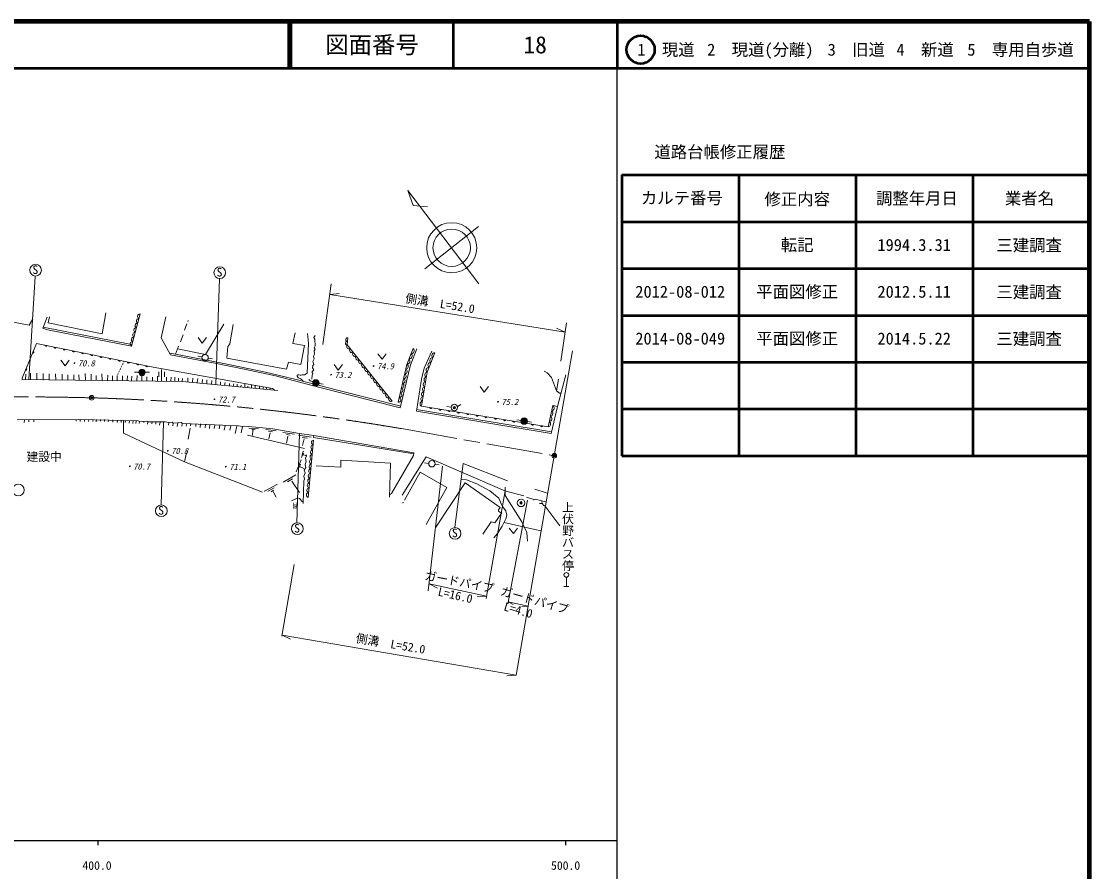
# Model space of a CAD drawing. Units: millimetres, scale not verified. Extents: x 40000 to 680000, y 20000 to 380000.
# Drawn here: x 451675 to 680000, y 198357 to 380000 of the extents above; entities that cross this region are included whole.
import ezdxf
from ezdxf.enums import TextEntityAlignment as Align

# ---------------------------------------------------------------- set-up
doc = ezdxf.new("R2010")
doc.units = ezdxf.units.MM
doc.header["$LTSCALE"] = 1000
doc.header["$PDMODE"] = 32
doc.header["$PDSIZE"] = 500
doc.linetypes.add('CHAIN', pattern=[18.5, 12, -1.5, 3.5, -1.5])
for name, color, linetype, lineweight in [('M-BGD', 7, 'Continuous', 13), ('M-BMK', 2, 'CHAIN', 13), ('M-BMK-SRVR', 3, 'Continuous', 13), ('M-STR-HTXT', 7, 'Continuous', 13), ('M-TTL', 2, 'Continuous', 140), ('M-TTL-BAND', 7, 'Continuous', 25), ('M-TTL-FRAM', 2, 'Continuous', 50), ('M-TTL-LINE', 7, 'Continuous', 50)]:
    doc.layers.add(name, color=color, linetype=linetype, lineweight=lineweight)
doc.layers.add('M-OTRS', color=6, linetype='Continuous')
doc.layers.add('M-TTL-TXT', color=7, linetype='Continuous')
doc.styles.add('@ＭＳ ゴシック', font='')
doc.styles.add('ＭＳ ゴシック', font='')
doc.styles.get('@ＭＳ ゴシック').set_extended_font_data('@MS Gothic')
doc.styles.get('ＭＳ ゴシック').set_extended_font_data('MS Gothic')

msp = doc.modelspace()

# ---------------------------------------------------------------- hatches: boundary and pattern name
at = {"layer": 'M-BGD'}
for points in [[(478132, 305005, -1), (476766, 305005, -0.41421), (477449, 305688, -0.41421)], [(513953, 302866, -0.41421), (514736, 303432, -0.41421), (515302, 302649, -0.41421), (514520, 302083, -0.41421)], [(559810, 294491, -1), (558462, 294711, -1)]]:
    msp.add_hatch(color=256, dxfattribs=at).paths.add_polyline_path(points)

# ---------------------------------------------------------------- linework, layer by layer
for p, q in [((549442, 323906), (534299, 343885)), ((534299, 343885), (535439, 340634)), ((535439, 340634), (538477, 340361)), ((537903, 327132), (549392, 336156)), ((454644, 325515), (453292, 303484)), ((494014, 325007), (493252, 302401)), ((469715, 317726), (468953, 313239)), ((477046, 317494), (475218, 310614)), ((446939, 316287), (453374, 315101)), ((453374, 315101), (454136, 316456)), ((457184, 316795), (456253, 314424)), ((457438, 315609), (457692, 316879)), ((468953, 313239), (457438, 315609)), ((482584, 316879), (481568, 312392)), ((487071, 315355), (486563, 314001)), ((487325, 316117), (487241, 315863)), ((496977, 315271), (496215, 311122)), ((456253, 314424), (457269, 314085)), ((456337, 314678), (475218, 310953)), ((457269, 314085), (475218, 310614)), ((486225, 313069), (485717, 311545)), ((509677, 311207), (510185, 313493)), ((512810, 313323), (513064, 311207)), ((514503, 312900), (514165, 312477)), ((481568, 312392), (483515, 308751)), ((485293, 310614), (484616, 308921)), ((489444, 312462), (490344, 311262)), ((490344, 311262), (491244, 312462)), ((495792, 310529), (495623, 308074)), ((496215, 311122), (495792, 310529)), ((512217, 310783), (509677, 311207)), ((511371, 306719), (512217, 310783)), ((513064, 311207), (512725, 304857)), ((514165, 312477), (514419, 312138)), ((514503, 310699), (514249, 310275)), ((514419, 312138), (514503, 310699)), ((489384, 308460), (490283, 308301)), ((514334, 309005), (514080, 308413)), ((514080, 308413), (514249, 307905)), ((514249, 310275), (514503, 309937)), ((514503, 309937), (514249, 309598)), ((514249, 309598), (514334, 309005)), ((527877, 309002), (528777, 307802)), ((528777, 307802), (529677, 309002)), ((460119, 307604), (461019, 306404)), ((461019, 306404), (461919, 307604)), ((473155, 306400), (473026, 306129)), ((473413, 306942), (473284, 306671)), ((473629, 307394), (473542, 307212)), ((479875, 306127), (505359, 301555)), ((491642, 308060), (492542, 307901)), ((495623, 308074), (508323, 305703)), ((508323, 305703), (508746, 307227)), ((508746, 307227), (511371, 306719)), ((513995, 306465), (513911, 305957)), ((513911, 305957), (514165, 305534)), ((514249, 307905), (513995, 307312)), ((513995, 307312), (514165, 306719)), ((514165, 306719), (513995, 306465)), ((518517, 306711), (519417, 305511)), ((519417, 305511), (520317, 306711)), ((451850, 303756), (451850, 303502)), ((452612, 304603), (452527, 303417)), ((453628, 304857), (453628, 303417)), ((454983, 304857), (454983, 303417)), ((456337, 304772), (456337, 303333)), ((457607, 304687), (457607, 303333)), ((458962, 304687), (459047, 303333)), ((460401, 304603), (460401, 303333)), ((461587, 304518), (461587, 303333)), ((462857, 304518), (462857, 303333)), ((463957, 304518), (464042, 303333)), ((465312, 304772), (465397, 303333)), ((466582, 304603), (466582, 303333)), ((467683, 304349), (467683, 303333)), ((468868, 304687), (468953, 303333)), ((470138, 304433), (470053, 303248)), ((471154, 304264), (471154, 303248)), ((472170, 304349), (472170, 303248)), ((472380, 304775), (472293, 304594)), ((472638, 305317), (472509, 305046)), ((472897, 305858), (472767, 305588)), ((473271, 304264), (473271, 303248)), ((474371, 304264), (474287, 303248)), ((475303, 304179), (475218, 303248)), ((475853, 305041), (476767, 305041)), ((476403, 304349), (476319, 303248)), ((477419, 304264), (477419, 303248)), ((478146, 305041), (479060, 305041)), ((478520, 304095), (478520, 303248)), ((479705, 304010), (479705, 303163)), ((480806, 304179), (480806, 303163)), ((481053, 304095), (481053, 305145)), ((481653, 304095), (481653, 305595)), ((481653, 304023), (481653, 303163)), ((482253, 304095), (482253, 305145)), ((482669, 304010), (482669, 303163)), ((483685, 304010), (483600, 303163)), ((484447, 304010), (484447, 303163)), ((485293, 303756), (485293, 303079)), ((487241, 303841), (487241, 303079)), ((488341, 303756), (488257, 302909)), ((512725, 304857), (512217, 304518)), ((514165, 305534), (513741, 305026)), ((513741, 305026), (513995, 304772)), ((513826, 304433), (513741, 303587)), ((513995, 304772), (513826, 304433)), ((563441, 305280), (564033, 304941)), ((564033, 304941), (564965, 303925)), ((564965, 303925), (566065, 301047)), ((566288, 297742), (568058, 304455)), ((451850, 303502), (486055, 303079)), ((486140, 303671), (486055, 303079)), ((486055, 303079), (506460, 301131)), ((489357, 303671), (489273, 302825)), ((490373, 303502), (490289, 302740)), ((491305, 303417), (491305, 302571)), ((492405, 303248), (492321, 302486)), ((494268, 302994), (494268, 302317)), ((495199, 302825), (495115, 302232)), ((496131, 302655), (496131, 302147)), ((497062, 302571), (496977, 302063)), ((497824, 302486), (497824, 301978)), ((498671, 302317), (498586, 301893)), ((499433, 302571), (499433, 301809)), ((500110, 302063), (500110, 301724)), ((500872, 302317), (500872, 301639)), ((501634, 302147), (501634, 301639)), ((502565, 301978), (502565, 301555)), ((503327, 301809), (503327, 301470)), ((504089, 301724), (504089, 301385)), ((504851, 301555), (504767, 301301)), ((505359, 301555), (505783, 301301)), ((516198, 302469), (515295, 302613)), ((549718, 302001), (550618, 300801)), ((550618, 300801), (551518, 302001)), ((566489, 303587), (566065, 301047)), ((566065, 301047), (566658, 300539)), ((566658, 300539), (567025, 300539)), ((565012, 292322), (536159, 297091)), ((537189, 297786), (564266, 293376)), ((543535, 297566), (542615, 297700)), ((545603, 298121), (544876, 297689)), ((564266, 293376), (565270, 297917)), ((450749, 294866), (464211, 294951)), ((452358, 294781), (452273, 294273)), ((453289, 294781), (453289, 294443)), ((454305, 294866), (454305, 294443)), ((463365, 294866), (463365, 294612)), ((464211, 294951), (464211, 294527)), ((464211, 294951), (476657, 294697)), ((465143, 294951), (465143, 294527)), ((466074, 294951), (465989, 294527)), ((467005, 294951), (466921, 294527)), ((467767, 294951), (467683, 294443)), ((468614, 294951), (468614, 294612)), ((469461, 294951), (469461, 294527)), ((470307, 294866), (470223, 294443)), ((471239, 294866), (471239, 294358)), ((472255, 294781), (472170, 294273)), ((473017, 294781), (473017, 294273)), ((473948, 294697), (473863, 294273)), ((474795, 294697), (474710, 294189)), ((475557, 294697), (475472, 294104)), ((476234, 294612), (476149, 294104)), ((476657, 294697), (476911, 294527)), ((476911, 294527), (478520, 294612)), ((478520, 294612), (478689, 294443)), ((557567, 294894), (558469, 294747)), ((476911, 294527), (476827, 294104)), ((477843, 294527), (477843, 294273)), ((478689, 294443), (478605, 293935)), ((478689, 294443), (482415, 294443)), ((479621, 294527), (479536, 294019)), ((480383, 294443), (480383, 293935)), ((481314, 294358), (481229, 293765)), ((482076, 294358), (481568, 276747)), ((482415, 294443), (483177, 294273)), ((483177, 294273), (483092, 293765)), ((483177, 294273), (483939, 294358)), ((483939, 294358), (484108, 294189)), ((484108, 294189), (484023, 293596)), ((484108, 294189), (485886, 294273)), ((485124, 294189), (484955, 293427)), ((485886, 294273), (486055, 294104)), ((486055, 294104), (485971, 293511)), ((486055, 294104), (498078, 293596)), ((487071, 294104), (486902, 293511)), ((487749, 293088), (487325, 290717)), ((487918, 294104), (487833, 293596)), ((488934, 294019), (488934, 293427)), ((489950, 294019), (489865, 293257)), ((491051, 293850), (490966, 293173)), ((491982, 293850), (491897, 293003)), ((492998, 293765), (492913, 293003)), ((494099, 293765), (493929, 292919)), ((495199, 293681), (495030, 292665)), ((496469, 293596), (496215, 292665)), ((497739, 293511), (497401, 291987)), ((498078, 293596), (498925, 293427)), ((498925, 293427), (498671, 292072)), ((498925, 293427), (499263, 293511)), ((499263, 293511), (501803, 293342)), ((500283, 293082), (502384, 292957)), ((500902, 292853), (501650, 292827)), ((501803, 293342), (505444, 292919)), ((503921, 292775), (506156, 292529)), ((504482, 292400), (505348, 292318)), ((559831, 294524), (560733, 294378)), ((512192, 288764), (500010, 291590)), ((504822, 292131), (504599, 290785)), ((507572, 292201), (510088, 291827)), ((508309, 291757), (509140, 291605)), ((508648, 291371), (508368, 289884)), ((511117, 291987), (510524, 272853)), ((510883, 291581), (513633, 291148)), ((511691, 291101), (512861, 290926)), ((512147, 290844), (511796, 289369)), ((514120, 290533), (512941, 278316)), ((486987, 287839), (486563, 285891)), ((535585, 287839), (535501, 287246)), ((510413, 283789), (511443, 286305)), ((512003, 287656), (511831, 287229)), ((512038, 287414), (512403, 287255)), ((512556, 285976), (512302, 285299)), ((512641, 287161), (512387, 286653)), ((512387, 286653), (512556, 285976)), ((512471, 287415), (512641, 287161)), ((519922, 284791), (519922, 286230)), ((519922, 286230), (530590, 285637)), ((530590, 285637), (530336, 278356)), ((535501, 287246), (530759, 279118)), ((533045, 278779), (538210, 286992)), ((538720, 285562), (537815, 285691)), ((538210, 286992), (554974, 279711)), ((546084, 285553), (544306, 271921)), ((555567, 281827), (546084, 285553)), ((511365, 285398), (511022, 284715)), ((512302, 283521), (512048, 282843)), ((512471, 284706), (512133, 284113)), ((512133, 284113), (512302, 283521)), ((512302, 285299), (512471, 284706)), ((514673, 285045), (519922, 284791)), ((533553, 277679), (536940, 283690)), ((536940, 283690), (542613, 280388)), ((540990, 285235), (540085, 285365)), ((508576, 281647), (509653, 282303)), ((509454, 281799), (511104, 279330)), ((512048, 281827), (511879, 277001)), ((512048, 282843), (512217, 282166)), ((512217, 282166), (512048, 281827)), ((540242, 271921), (546507, 281404)), ((546507, 281404), (554043, 276155)), ((505064, 279506), (505553, 279880)), ((505460, 279599), (506154, 278371)), ((530759, 279118), (530336, 278864)), ((542613, 280388), (538210, 272514)), ((554974, 279711), (559038, 278610)), ((555059, 280473), (555059, 278695)), ((555059, 278695), (558615, 273107)), ((561409, 280049), (564033, 279203)), ((510778, 278187), (509423, 277594)), ((511117, 278102), (510778, 278187)), ((511794, 277340), (511117, 278102)), ((533299, 277255), (533215, 277086)), ((559631, 278356), (561239, 277848)), ((561239, 277848), (561578, 277933)), ((561239, 277848), (561239, 277679)), ((561578, 277933), (563695, 277340)), ((562425, 277001), (563017, 277001)), ((562933, 277425), (563017, 277001)), ((563017, 277001), (563356, 276578)), ((563356, 276578), (563525, 276493)), ((563525, 276493), (566743, 272260)), ((554297, 274969), (552857, 272853)), ((554043, 276155), (553619, 275647)), ((553619, 275647), (553619, 275393)), ((553619, 275393), (554297, 274969)), ((554297, 274969), (554381, 274800)), ((552095, 273107), (550317, 270482)), ((552857, 272853), (552095, 273107)), ((555937, 271767), (556837, 270567)), ((556837, 270567), (557737, 271767)), ((558615, 273107), (559715, 270821)), ((559715, 270821), (559885, 268958)), ((568153, 259255), (568153, 261255)), ((567653, 259255), (568653, 259255))]:
    msp.add_line(p, q, dxfattribs=at)
for points in [[(485077, 310073), (491049, 308822), (494972, 315320)], [(451850, 303756), (454931, 311188), (479875, 306127)], [(521425, 312408), (521302, 310863), (530927, 298839)], [(532747, 297796), (519504, 301151), (510394, 303503), (503888, 305071), (494628, 306967), (484616, 308921), (483328, 309102)], [(483515, 308751), (493048, 306949), (499649, 305598), (505962, 304258), (515432, 301818), (532660, 297435)], [(532243, 298628), (534086, 306716), (535438, 310104)], [(532660, 297435), (534872, 306650), (536171, 310020)], [(539401, 309546), (537786, 305878), (537224, 303561), (536099, 296725), (564925, 291949), (566288, 297742), (565270, 297917)], [(540019, 309209), (538383, 305035), (537189, 297786)], [(503243, 279457), (486563, 285891), (473535, 292046), (473522, 294761)], [(501219, 292738), (501167, 292655), (501058, 291532)], [(505444, 292919), (511117, 291987), (514166, 291497), (535585, 287839)], [(535552, 287603), (514123, 291081), (514166, 291497)], [(511993, 288176), (511935, 288087), (511535, 286829)], [(511240, 284857), (511292, 284829), (512083, 284496)], [(503587, 279605), (503660, 279662), (506411, 281108)], [(507617, 281577), (507757, 281624), (510320, 283122)], [(545635, 282108), (546822, 282072), (549014, 281183), (551799, 279702), (553754, 278162), (554274, 276799), (554474, 276375), (555248, 275404), (555406, 274535), (555248, 273719), (554405, 272165), (553450, 270581), (552668, 269638)], [(504357, 279625), (504435, 279636), (505725, 280322)], [(554840, 272967), (561409, 271428), (562789, 271132)]]:
    msp.add_lwpolyline(points, dxfattribs=at)
for centre, radius in [((543653, 331643), 5351), ((543653, 331643), 4000), ((454714, 326849), 1250), ((494080, 326316), 1250), ((490949, 308146), 683), ((477449, 305005), 683), ((514628, 302758), 683), ((544215, 297507), 683), ((559136, 294601), 683), ((539415, 285498), 683), ((451026, 279885), 1250), ((481595, 275441), 1250), ((558471, 277127), 796), ((510653, 271620), 1250), ((544372, 270613), 1250), ((568153, 261755), 500)]:
    msp.add_circle(centre, radius, dxfattribs=at)
for centre, radius, start, end in [((477034, 316971), 523, 88.74124, 241.50656), ((476512, 315005), 523, 88.74124, 241.50656), ((476773, 315988), 523, 88.74124, 241.50656), ((475990, 313040), 523, 88.74124, 241.50656), ((476251, 314022), 523, 88.74124, 241.50656), ((456946, 310836), 256, 181.21051, 335.84974), ((475468, 311074), 523, 88.74124, 241.50656), ((475729, 312057), 523, 88.74124, 241.50656), ((521320, 311250), 388, 83.61724, 267.28667), ((521382, 312022), 388, 83.61724, 267.28667), ((521724, 310543), 530, 142.82881, 294.52268), ((454096, 309320), 256, 260.16598, 54.80521), ((458906, 310439), 256, 181.21051, 335.84974), ((460866, 310041), 256, 181.21051, 335.84974), ((462826, 309643), 256, 181.21051, 335.84974), ((464786, 309246), 256, 181.21051, 335.84974), ((466746, 308848), 256, 181.21051, 335.84974), ((468706, 308450), 256, 181.21051, 335.84974), ((522366, 309741), 530, 142.82881, 294.52268), ((523007, 308940), 530, 142.82881, 294.52268), ((523649, 308138), 530, 142.82881, 294.52268), ((534519, 308507), 662, 271.56048, 44.93911), ((534969, 309636), 662, 271.56048, 44.93911), ((539994, 308617), 592, 87.54265, 229.62527), ((453330, 307473), 256, 260.16598, 54.80521), ((470666, 308052), 256, 181.21051, 335.84974), ((472627, 307655), 256, 181.21051, 335.84974), ((474587, 307257), 256, 181.21051, 335.84974), ((476547, 306859), 256, 181.21051, 335.84974), ((478507, 306462), 256, 181.21051, 335.84974), ((524291, 307337), 530, 142.82881, 294.52268), ((524932, 306535), 530, 142.82881, 294.52268), ((525574, 305733), 530, 142.82881, 294.52268), ((533839, 306241), 536, 271.85843, 62.46586), ((534068, 307378), 662, 271.56048, 44.93911), ((538766, 305487), 592, 87.54265, 229.62527), ((539176, 306530), 592, 87.54265, 229.62527), ((539585, 307573), 592, 87.54265, 229.62527), ((452564, 305625), 256, 260.16598, 54.80521), ((526216, 304932), 530, 142.82881, 294.52268), ((526857, 304130), 530, 142.82881, 294.52268), ((533147, 303208), 536, 271.85843, 62.46586), ((533378, 304219), 536, 271.85843, 62.46586), ((533608, 305230), 536, 271.85843, 62.46586), ((538269, 303458), 544, 96.0206, 245.27979), ((538440, 304494), 544, 96.0206, 245.27979), ((513968, 304000), 958, 210.45298, 308.02194), ((527499, 303329), 530, 142.82881, 294.52268), ((528140, 302527), 530, 142.82881, 294.52268), ((528782, 301725), 530, 142.82881, 294.52268), ((532687, 301186), 536, 271.85843, 62.46586), ((532917, 302197), 536, 271.85843, 62.46586), ((537928, 301387), 544, 96.0206, 245.27979), ((538099, 302423), 544, 96.0206, 245.27979), ((529424, 300924), 530, 142.82881, 294.52268), ((530065, 300122), 530, 142.82881, 294.52268), ((530707, 299321), 530, 142.82881, 294.52268), ((532226, 299164), 536, 271.85843, 62.46586), ((532456, 300175), 536, 271.85843, 62.46586), ((537587, 299316), 544, 96.0206, 245.27979), ((537758, 300351), 544, 96.0206, 245.27979), ((537417, 298280), 544, 96.0206, 245.27979), ((539172, 297520), 256, 183.42996, 338.0692), ((541146, 297198), 256, 183.42996, 338.0692), ((543120, 296877), 256, 183.42996, 338.0692), ((564927, 297398), 622, 278.48426, 56.59461), ((545094, 296555), 256, 183.42996, 338.0692), ((547068, 296234), 256, 183.42996, 338.0692), ((549042, 295912), 256, 183.42996, 338.0692), ((551016, 295591), 256, 183.42996, 338.0692), ((552990, 295269), 256, 183.42996, 338.0692), ((554964, 294948), 256, 183.42996, 338.0692), ((556938, 294626), 256, 183.42996, 338.0692), ((564425, 295127), 622, 278.48426, 56.59461), ((564676, 296262), 622, 278.48426, 56.59461), ((558912, 294305), 256, 183.42996, 338.0692), ((560886, 293983), 256, 183.42996, 338.0692), ((562860, 293662), 256, 183.42996, 338.0692), ((564174, 293991), 622, 278.48426, 56.59461), ((514197, 290012), 527, 98.42933, 250.55309), ((514000, 287976), 527, 98.42933, 250.55309), ((514099, 288994), 527, 98.42933, 250.55309), ((513706, 284921), 527, 98.42933, 250.55309), ((513804, 285939), 527, 98.42933, 250.55309), ((513902, 286957), 527, 98.42933, 250.55309), ((513509, 282885), 527, 98.42933, 250.55309), ((513608, 283903), 527, 98.42933, 250.55309), ((513313, 280849), 527, 98.42933, 250.55309), ((513411, 281867), 527, 98.42933, 250.55309), ((513117, 278813), 527, 98.42933, 250.55309), ((513215, 279831), 527, 98.42933, 250.55309)]:
    msp.add_arc(centre, radius, start, end, dxfattribs=at)
msp.add_open_spline([(512217, 304518), (511864, 304475), (511769, 304464), (511480, 304439), (511156, 304412), (510760, 304622), (510649, 304393), (510594, 304279), (510646, 304113), (510755, 303995), (510956, 303774), (511187, 303805), (511422, 303620), (511640, 303449), (511717, 303358), (511917, 303110)], degree=3, knots=[0, 0, 0, 0, 1, 1, 1, 2, 2, 2, 3, 3, 3, 4, 4, 4, 5, 5, 5, 5], dxfattribs=at)
for p in [(544226, 297498), (558491, 277144)]:
    msp.add_point(p, dxfattribs=at)
at = {"layer": 'M-BMK'}
msp.add_line((532957, 292990), (565576, 287213), dxfattribs=at)
for centre, radius, start, end in [((442467, -824365), 1124210, 88.76462, 90.15676), ((452188, -182378), 482181, 80.35711, 88.27485)]:
    msp.add_arc(centre, radius, start, end, dxfattribs=at)
at = {"layer": 'M-BMK-SRVR'}
for p, q in [((565576, 287213), (569462, 309637)), ((557456, 240360), (565576, 287213))]:
    msp.add_line(p, q, dxfattribs=at)
for centre in [(466704, 299584), (565576, 287213)]:
    msp.add_circle(centre, 500, dxfattribs=at)
for p in [(466704, 299584), (565576, 287213)]:
    msp.add_point(p, dxfattribs=at)
at = {"layer": 'M-OTRS'}
msp.add_point((565576, 287213), dxfattribs=at)
at = {"layer": 'M-STR-HTXT'}
for p, q in [((517890, 323907), (516112, 310953)), ((517582, 321664), (519572, 321871)), ((567897, 313636), (517582, 321664)), ((568182, 315609), (566997, 307397)), ((567897, 313636), (566071, 314452)), ((541681, 284960), (538633, 258375)), ((555059, 279688), (550995, 256681)), ((559885, 277679), (555651, 255496)), ((510016, 263963), (507352, 248679)), ((538803, 259814), (551093, 257238)), ((538803, 259814), (540587, 258911)), ((551093, 257238), (549096, 257128)), ((555736, 256004), (559999, 255033)), ((555736, 256004), (556773, 255456)), ((559999, 255033), (558637, 254981)), ((507385, 248869), (557456, 240360)), ((507385, 248869), (509203, 248035)), ((557456, 240360), (555465, 240173))]:
    msp.add_line(p, q, dxfattribs=at)
at = {"layer": 'M-TTL'}
for p, q in [((680000, 380000), (40000, 380000)), ((680000, 20000), (680000, 380000))]:
    msp.add_line(p, q, dxfattribs=at)
at = {"layer": 'M-TTL-BAND'}
for p, q in [((579000, 20000), (579000, 370000)), ((40000, 205000), (579000, 205000)), ((468000, 205000), (468000, 204000)), ((568000, 205000), (568000, 204000))]:
    msp.add_line(p, q, dxfattribs=at)
at = {"layer": 'M-TTL-FRAM'}
for p, q in [((580000, 347197), (580000, 287197)), ((580000, 347197), (680000, 347197)), ((580000, 287197), (680000, 287197))]:
    msp.add_line(p, q, dxfattribs=at)
at = {"layer": 'M-TTL-LINE'}
for p, q in [((508747, 380000), (508747, 370000)), ((509247, 380000), (509247, 370000)), ((543997, 380000), (543997, 370000)), ((579000, 380000), (579000, 370000)), ((40000, 370000), (680000, 370000)), ((605000, 347197), (605000, 287197)), ((630000, 347197), (630000, 287197)), ((655000, 347197), (655000, 287197)), ((580000, 337197), (680000, 337197)), ((580000, 327197), (680000, 327197)), ((580000, 317197), (680000, 317197)), ((580000, 307197), (680000, 307197)), ((580000, 297197), (680000, 297197))]:
    msp.add_line(p, q, dxfattribs=at)
msp.add_circle((584031, 373958), 3000, dxfattribs=at)

# ---------------------------------------------------------------- texts
at = {"layer": 'M-BGD', "style": 'ＭＳ ゴシック'}
for s, height, p in [('S', 1833, (454035, 325475)), ('S', 1833, (493401, 324942)), ('建設中', 1833, (452811, 285516)), ('S', 1833, (480916, 274068)), ('W', 1320, (509682, 275488)), ('S', 1833, (509975, 270247)), ('S', 1833, (543693, 269240))]:
    msp.add_text(s, height=height, dxfattribs=at).set_placement(p, align=Align.BOTTOM_LEFT)
at = {"layer": 'M-BGD', "style": 'ＭＳ ゴシック', "oblique": 15}
for s, p in [('・70.8', (461914, 305891)), ('・74.9', (525849, 305280)), ('・73.2', (516770, 303425)), ('・72.7', (491849, 298169)), ('・75.2', (552433, 297634)), ('・70.8', (481859, 287167)), ('・70.7', (473732, 283853)), ('・71.1', (494272, 283771))]:
    msp.add_text(s, height=1320, dxfattribs=at).set_placement(p, align=Align.BOTTOM_LEFT)
at = {"layer": 'M-BGD', "style": '@ＭＳ ゴシック'}
msp.add_text('上伏野バス停', height=1833, rotation=270, dxfattribs=at).set_placement((566981, 277475), align=Align.BOTTOM_LEFT)
at = {"layer": 'M-STR-HTXT', "style": 'ＭＳ ゴシック'}
for s, rotation, p in [('側溝\u3000L=52.0', 350.935, (533533, 319452)), ('ガードパイプ', 348.945, (537664, 260250)), ('L=16.0', 347.11, (540453, 256814)), ('ガードパイプ', 344.201, (553781, 256967)), ('L=4.0', 344.354, (554489, 253647)), ('側溝\u3000L=52.0', 350.355, (522969, 246845))]:
    msp.add_text(s, height=1833, rotation=rotation, dxfattribs=at).set_placement(p, align=Align.BOTTOM_LEFT)
at = {"layer": 'M-TTL-BAND', "style": 'ＭＳ ゴシック'}
for s, p in [('400.0', (467844, 198195)), ('500.0', (568000, 198195))]:
    msp.add_text(s, height=1833, dxfattribs=at).set_placement(p, align=Align.BOTTOM_CENTER)
at = {"layer": 'M-TTL-TXT', "style": 'ＭＳ ゴシック'}
for s, height, p in [('図面番号', 3666, (526622, 375000)), ('18', 3666, (561497, 375000)), ('1\u3000現道', 2566, (589448, 373958)), ('2\u3000現道(分離)', 2566, (609619, 373958)), ('3\u3000旧道', 2566, (630121, 373958)), ('4\u3000新道', 2566, (644824, 373958)), ('5\u3000専用自歩道', 2566, (665228, 373958)), ('道路台帳修正履歴', 2566, (600968, 352113)), ('カルテ番号', 2566, (592839, 342277)), ('修正内容', 2566, (617509, 342023)), ('調整年月日', 2566, (643089, 342197)), ('業者名', 2566, (667134, 342197)), ('転記', 2566, (617500, 332245)), ('1994.3.31', 2566, (642500, 332245)), ('三建調査', 2566, (667077, 332189)), ('2012-08-012', 2566, (592500, 322245)), ('平面図修正', 2566, (617500, 322245)), ('2012.5.11', 2566, (642500, 322245)), ('三建調査', 2566, (667077, 322189)), ('2014-08-049', 2566, (592500, 312245)), ('平面図修正', 2566, (617500, 312245)), ('2014.5.22', 2566, (642500, 312245)), ('三建調査', 2566, (667077, 312189))]:
    msp.add_text(s, height=height, dxfattribs=at).set_placement(p, align=Align.MIDDLE_CENTER)

doc.saveas('drawing.dxf')
